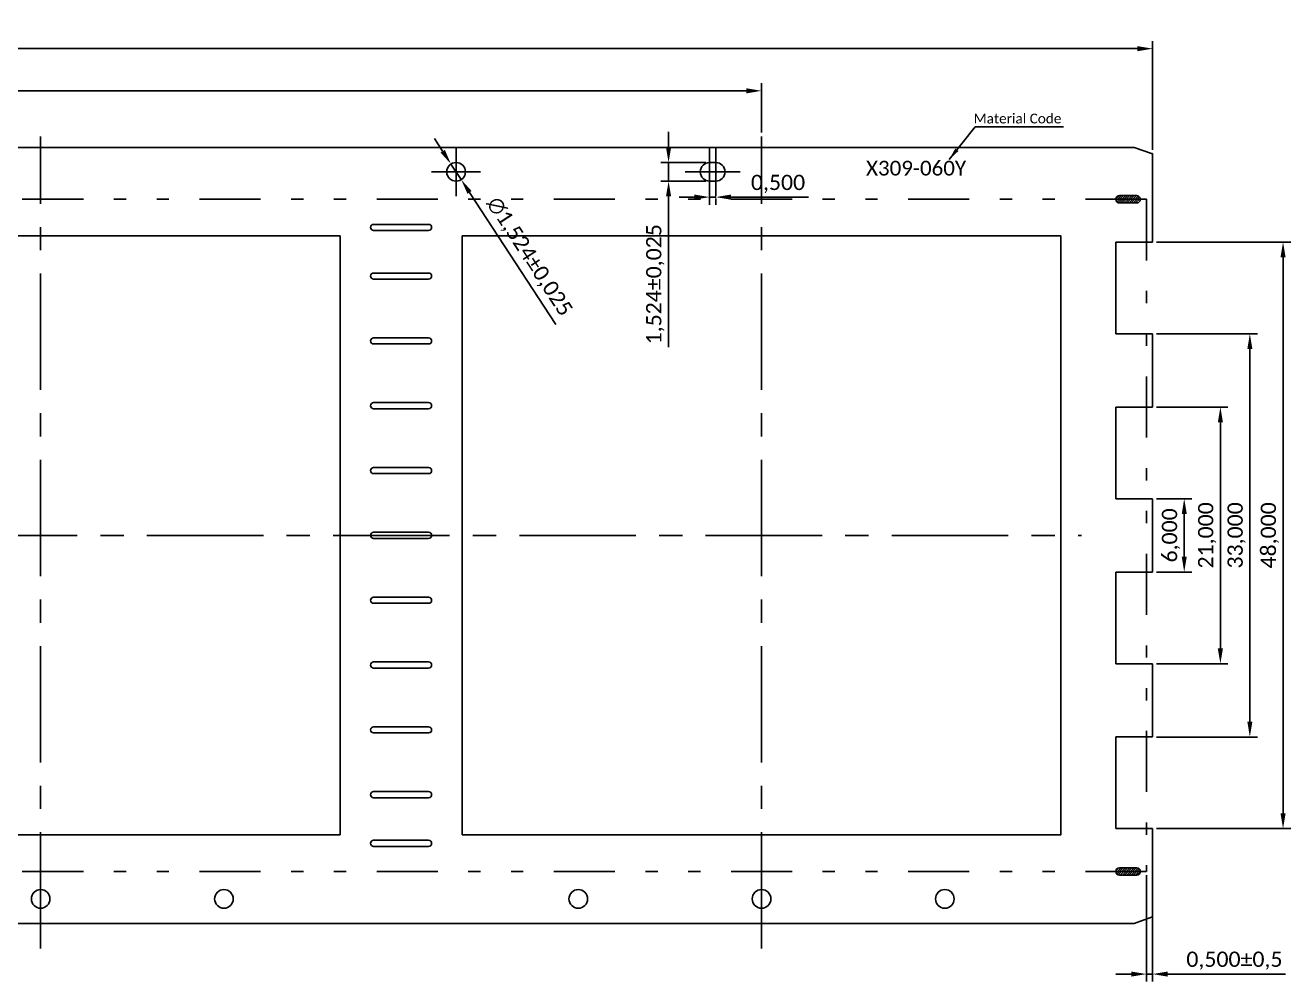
# Model space of a CAD drawing. Extents: x -15.8 to 28.7, y 37.6 to 61.4.
# Drawn here: x 3.81 to 14.17, y 53.53 to 61.36 of the extents above; entities that cross this region are included whole.
import ezdxf

# ---------------------------------------------------------------- set-up
doc = ezdxf.new("R2010")
doc.units = 0
doc.linetypes.add('CENTER', pattern=[50.8, 31.75, -6.35, 6.35, -6.35])
doc.linetypes.add('DIVIDE', pattern=[1.25, 0.5, -0.25, 0, -0.25, 0, -0.25])
for name, color, linetype in [('DIM', 7, 'Continuous'), ('DIMEN', 5, 'Continuous'), ('DRAW', 1, 'Continuous'), ('hatch', 8, 'Continuous'), ('LF', 4, 'Continuous'), ('Strip LF', 7, 'Continuous')]:
    doc.layers.add(name, color=color, linetype=linetype)
doc.styles.get("Standard").update_dxf_attribs({"font": 'calibri.ttf'})
doc.dimstyles.new('10 1', dxfattribs={"dimscale": 0.04, "dimtxt": 2.5, "dimasz": 2.5, "dimexe": 1.25, "dimexo": 0.625, "dimtad": 0, "dimdec": 3, "dimlfac": 10, "dimzin": 1, "dimtxsty": 'Standard', "dimcen": 2.5, "dimadec": 0, "dimazin": 0, "dimtfac": 1, "dimtdec": 3, "dimtmove": 0, "dimatfit": 3, "dimfxl": 1, "dimarcsym": 0})
doc.dimstyles.new('副本ISO-25', dxfattribs={"dimscale": 0.05, "dimtxt": 2.5, "dimasz": 2.5, "dimexe": 1.25, "dimexo": 0.625, "dimtad": 1, "dimdec": 3, "dimlfac": 10, "dimzin": 1, "dimtxsty": 'Standard', "dimcen": 2.5, "dimadec": 0, "dimazin": 0, "dimtfac": 1, "dimtdec": 3, "dimtmove": 0, "dimatfit": 3, "dimfxl": 1, "dimarcsym": 0})

# ---------------------------------------------------------------- blocks, each defined once
blk = doc.blocks.new('12')
at = {"layer": 'hatch'}
h = blk.add_hatch(dxfattribs=at)
h.set_pattern_fill('ANSI31', color=256, style=0)
h.set_pattern_definition([(45, (934.15031, 980.2398), (-0.088388348, 0.088388348), [])])
edge = h.paths.add_edge_path()
edge.add_arc((1.7, 0), 0.3, 270, 450)
edge.add_line((1.7, 0.3), (0.3, 0.3))
edge.add_arc((0.3, 0), 0.3, 90, 270)
edge.add_line((0.3, -0.3), (1.7, -0.3))
at = {"layer": 'LF'}
for p, q in [((1.7, 0.3), (0.3, 0.3)), ((0.3, -0.3), (1.7, -0.3))]:
    blk.add_line(p, q, dxfattribs=at)
for centre, start, end in [((0.3, 0), 90, 270), ((1.7, 0), 270, 90)]:
    blk.add_arc(centre, 0.3, start, end, dxfattribs=at)
blk = doc.blocks.new('*D88')
at = {"layer": 'Defpoints', "color": 0, "transparency": 16777216}
for p in [(641.145, 1060.955), (617.345, 1060.097), (641.145, 1060.097)]:
    blk.add_point(p, dxfattribs=at)
at = {"layer": 'DIMEN', "color": 0, "lineweight": -2, "transparency": 16777216}
for p, q in [((617.345, 1060.128), (617.345, 1061.017)), ((641.145, 1060.128), (641.145, 1061.017)), ((617.47, 1060.955), (641.02, 1060.955))]:
    blk.add_line(p, q, dxfattribs=at)
at = {"layer": 'DIMEN', "color": 0, "transparency": 16777216}
for points in [[(617.47, 1060.976), (617.47, 1060.934), (617.345, 1060.955)], [(641.02, 1060.976), (641.02, 1060.934), (641.145, 1060.955)]]:
    blk.add_solid(points, dxfattribs=at)
at = {"layer": 'DIMEN', "color": 0, "transparency": 16777216, "insert": (629.245, 1061.063), "char_height": 0.125, "attachment_point": 5}
blk.add_mtext('238,000%%P0.102', dxfattribs=at)
blk = doc.blocks.new('*D89')
at = {"layer": 'Defpoints', "color": 0, "transparency": 16777216}
for p in [(637.945, 1060.61), (620.245, 1060.236), (637.945, 1060.236)]:
    blk.add_point(p, dxfattribs=at)
at = {"layer": 'DIMEN', "color": 0, "lineweight": -2, "transparency": 16777216}
for p, q in [((620.245, 1060.268), (620.245, 1060.672)), ((637.945, 1060.268), (637.945, 1060.672)), ((620.37, 1060.61), (637.82, 1060.61))]:
    blk.add_line(p, q, dxfattribs=at)
at = {"layer": 'DIMEN', "color": 0, "transparency": 16777216}
for points in [[(620.37, 1060.631), (620.37, 1060.589), (620.245, 1060.61)], [(637.82, 1060.631), (637.82, 1060.589), (637.945, 1060.61)]]:
    blk.add_solid(points, dxfattribs=at)
at = {"layer": 'DIMEN', "color": 0, "transparency": 16777216, "insert": (629.095, 1060.718), "char_height": 0.125, "attachment_point": 5}
blk.add_mtext('3x59=177,000', dxfattribs=at)
blk = doc.blocks.new('*D85')
at = {"layer": 'Defpoints', "color": 0, "transparency": 16777216}
for p in [(641.095, 1054.222), (641.145, 1054.222), (641.145, 1053.382)]:
    blk.add_point(p, dxfattribs=at)
at = {"layer": 'DIMEN', "color": 0, "lineweight": -2, "transparency": 16777216}
for p, q in [((641.095, 1054.191), (641.095, 1053.32)), ((641.145, 1054.191), (641.145, 1053.32)), ((640.97, 1053.382), (640.845, 1053.382)), ((641.095, 1053.382), (641.145, 1053.382)), ((641.27, 1053.382), (642.234, 1053.382))]:
    blk.add_line(p, q, dxfattribs=at)
at = {"layer": 'DIMEN', "color": 0, "transparency": 16777216}
for points in [[(640.97, 1053.403), (640.97, 1053.361), (641.095, 1053.382)], [(641.27, 1053.403), (641.27, 1053.361), (641.145, 1053.382)]]:
    blk.add_solid(points, dxfattribs=at)
at = {"layer": 'DIMEN', "color": 0, "transparency": 16777216, "insert": (641.815, 1053.491), "char_height": 0.125, "attachment_point": 5}
blk.add_mtext('0,500±0,5', dxfattribs=at)
blk = doc.blocks.new('*D96')
at = {"layer": 'Defpoints', "color": 0, "transparency": 16777216}
for p in [(641.145, 1057.272), (641.145, 1056.672), (641.404, 1056.672)]:
    blk.add_point(p, dxfattribs=at)
at = {"layer": 'DIMEN', "color": 0, "lineweight": -2, "transparency": 16777216}
for p, q in [((641.176, 1057.272), (641.467, 1057.272)), ((641.404, 1057.147), (641.404, 1056.797)), ((641.176, 1056.672), (641.467, 1056.672))]:
    blk.add_line(p, q, dxfattribs=at)
at = {"layer": 'DIMEN', "color": 0, "transparency": 16777216}
for points in [[(641.384, 1057.147), (641.425, 1057.147), (641.404, 1057.272)], [(641.384, 1056.797), (641.425, 1056.797), (641.404, 1056.672)]]:
    blk.add_solid(points, dxfattribs=at)
at = {"layer": 'DIMEN', "color": 0, "transparency": 16777216, "insert": (641.296, 1056.972), "char_height": 0.125, "attachment_point": 5, "rotation": 90}
blk.add_mtext('6,000', dxfattribs=at)
blk = doc.blocks.new('*D97')
at = {"layer": 'Defpoints', "color": 0, "transparency": 16777216}
for p in [(641.145, 1058.022), (641.145, 1055.922), (641.7, 1055.922)]:
    blk.add_point(p, dxfattribs=at)
at = {"layer": 'DIMEN', "color": 0, "lineweight": -2, "transparency": 16777216}
for p, q in [((641.176, 1058.022), (641.762, 1058.022)), ((641.7, 1057.897), (641.7, 1056.047)), ((641.176, 1055.922), (641.762, 1055.922))]:
    blk.add_line(p, q, dxfattribs=at)
at = {"layer": 'DIMEN', "color": 0, "transparency": 16777216}
for points in [[(641.679, 1057.897), (641.721, 1057.897), (641.7, 1058.022)], [(641.679, 1056.047), (641.721, 1056.047), (641.7, 1055.922)]]:
    blk.add_solid(points, dxfattribs=at)
at = {"layer": 'DIMEN', "color": 0, "transparency": 16777216, "insert": (641.592, 1056.972), "char_height": 0.125, "attachment_point": 5, "rotation": 90}
blk.add_mtext('21,000', dxfattribs=at)
blk = doc.blocks.new('*D98')
at = {"layer": 'Defpoints', "color": 0, "transparency": 16777216}
for p in [(641.145, 1058.622), (641.145, 1055.322), (641.941, 1055.322)]:
    blk.add_point(p, dxfattribs=at)
at = {"layer": 'DIMEN', "color": 0, "lineweight": -2, "transparency": 16777216}
for p, q in [((641.176, 1058.622), (642.004, 1058.622)), ((641.941, 1058.497), (641.941, 1055.447)), ((641.176, 1055.322), (642.004, 1055.322))]:
    blk.add_line(p, q, dxfattribs=at)
at = {"layer": 'DIMEN', "color": 0, "transparency": 16777216}
for points in [[(641.921, 1058.497), (641.962, 1058.497), (641.941, 1058.622)], [(641.921, 1055.447), (641.962, 1055.447), (641.941, 1055.322)]]:
    blk.add_solid(points, dxfattribs=at)
at = {"layer": 'DIMEN', "color": 0, "transparency": 16777216, "insert": (641.833, 1056.972), "char_height": 0.125, "attachment_point": 5, "rotation": 90}
blk.add_mtext('33,000', dxfattribs=at)
blk = doc.blocks.new('*D99')
at = {"layer": 'Defpoints', "color": 0, "transparency": 16777216}
for p in [(641.145, 1059.372), (641.145, 1054.572), (642.213, 1054.572)]:
    blk.add_point(p, dxfattribs=at)
at = {"layer": 'DIMEN', "color": 0, "lineweight": -2, "transparency": 16777216}
for p, q in [((641.176, 1059.372), (642.276, 1059.372)), ((642.213, 1059.247), (642.213, 1054.697)), ((641.176, 1054.572), (642.276, 1054.572))]:
    blk.add_line(p, q, dxfattribs=at)
at = {"layer": 'DIMEN', "color": 0, "transparency": 16777216}
for points in [[(642.192, 1059.247), (642.234, 1059.247), (642.213, 1059.372)], [(642.192, 1054.697), (642.234, 1054.697), (642.213, 1054.572)]]:
    blk.add_solid(points, dxfattribs=at)
at = {"layer": 'DIMEN', "color": 0, "transparency": 16777216, "insert": (642.105, 1056.972), "char_height": 0.125, "attachment_point": 5, "rotation": 90}
blk.add_mtext('48,000', dxfattribs=at)
blk = doc.blocks.new('*D103')
at = {"layer": 'Defpoints', "color": 0, "transparency": 16777216}
for p in [(637.52, 1060.023), (637.184, 1059.871), (637.52, 1059.871)]:
    blk.add_point(p, dxfattribs=at)
at = {"layer": 'DIMEN', "color": 0, "lineweight": -2, "transparency": 16777216}
for p, q in [((637.184, 1060.148), (637.184, 1060.273)), ((637.489, 1060.023), (637.121, 1060.023)), ((637.184, 1060.023), (637.184, 1059.871)), ((637.489, 1059.871), (637.121, 1059.871)), ((637.184, 1059.746), (637.184, 1058.513))]:
    blk.add_line(p, q, dxfattribs=at)
at = {"layer": 'DIMEN', "color": 0, "transparency": 16777216}
for points in [[(637.163, 1060.148), (637.205, 1060.148), (637.184, 1060.023)], [(637.163, 1059.746), (637.205, 1059.746), (637.184, 1059.871)]]:
    blk.add_solid(points, dxfattribs=at)
at = {"layer": 'DIMEN', "color": 0, "transparency": 16777216, "insert": (637.075, 1059.027), "char_height": 0.125, "attachment_point": 5, "rotation": 90}
blk.add_mtext('1,524±0,025', dxfattribs=at)
blk = doc.blocks.new('*D79')
at = {"layer": 'Defpoints', "color": 0, "transparency": 16777216}
for p in [(637.52, 1059.817), (637.57, 1059.759), (637.57, 1059.74)]:
    blk.add_point(p, dxfattribs=at)
at = {"layer": 'DIMEN', "color": 0, "lineweight": -2, "transparency": 16777216}
for p, q in [((637.395, 1059.74), (637.27, 1059.74)), ((637.52, 1059.786), (637.52, 1059.677)), ((637.52, 1059.74), (637.57, 1059.74)), ((637.695, 1059.74), (638.329, 1059.74)), ((637.57, 1059.728), (637.57, 1059.677))]:
    blk.add_line(p, q, dxfattribs=at)
at = {"layer": 'DIMEN', "color": 0, "transparency": 16777216}
for points in [[(637.395, 1059.761), (637.395, 1059.719), (637.52, 1059.74)], [(637.695, 1059.761), (637.695, 1059.719), (637.57, 1059.74)]]:
    blk.add_solid(points, dxfattribs=at)
at = {"layer": 'DIMEN', "color": 0, "transparency": 16777216, "insert": (638.08, 1059.848), "char_height": 0.125, "attachment_point": 5}
blk.add_mtext('0,500', dxfattribs=at)
blk = doc.blocks.new('*D104')
at = {"layer": 'Defpoints', "color": 0, "transparency": 16777216}
for p in [(635.403, 1060.011), (635.487, 1059.883)]:
    blk.add_point(p, dxfattribs=at)
at = {"layer": 'DIMEN', "color": 0, "lineweight": -2, "transparency": 16777216}
for p, q in [((635.335, 1060.116), (635.267, 1060.22)), ((635.403, 1060.011), (635.487, 1059.883)), ((636.261, 1058.697), (635.555, 1059.779))]:
    blk.add_line(p, q, dxfattribs=at)
at = {"layer": 'DIMEN', "color": 0, "transparency": 16777216}
for points in [[(635.353, 1060.127), (635.318, 1060.104), (635.403, 1060.011)], [(635.572, 1059.79), (635.538, 1059.767), (635.487, 1059.883)]]:
    blk.add_solid(points, dxfattribs=at)
at = {"layer": 'DIMEN', "color": 0, "transparency": 16777216, "insert": (636.041, 1059.25), "char_height": 0.125, "attachment_point": 5, "rotation": 303.1294}
blk.add_mtext('∅1,524±0,025', dxfattribs=at)

msp = doc.modelspace()

# ---------------------------------------------------------------- linework, layer by layer
at = {"linetype": 'CENTER', "ltscale": 0.03}
for p, q in [((3.93982, 53.7991), (3.93982, 60.44542)), ((9.83982, 53.7991), (9.83982, 60.44542)), ((-10.42997, 57.18114), (12.45837, 57.18114))]:
    msp.add_line(p, q, dxfattribs=at)
at = {"layer": 'DIM'}
for p, q in [((7.33982, 59.95614), (7.33982, 60.35614)), ((9.41482, 59.95614), (9.41482, 60.35614)), ((9.46482, 59.95614), (9.46482, 60.35614)), ((7.13982, 60.15614), (7.53982, 60.15614)), ((9.21482, 60.15614), (9.61482, 60.15614)), ((9.26482, 60.15614), (9.66482, 60.15614))]:
    msp.add_line(p, q, dxfattribs=at)
at = {"layer": 'DRAW'}
for points in [[(1.48982, 59.63114), (6.38982, 59.63114), (6.38982, 54.73114), (1.48982, 54.73114)], [(7.38982, 59.63114), (12.28982, 59.63114), (12.28982, 54.73114), (7.38982, 54.73114)]]:
    msp.add_lwpolyline(points, close=True, dxfattribs=at)
at = {"layer": 'Strip LF'}
for p, q in [((12.88982, 60.35614), (-10.61018, 60.35614)), ((13.02982, 60.30614), (12.88982, 60.35614)), ((13.03982, 60.30614), (13.02982, 60.30614)), ((13.03982, 60.30614), (13.03982, 59.58114)), ((9.41482, 60.23234), (9.46482, 60.23234)), ((9.41482, 60.07994), (9.46482, 60.07994)), ((13.03982, 59.58114), (12.73982, 59.58117)), ((12.73982, 59.58114), (12.73982, 58.83114)), ((13.03982, 58.83114), (12.73982, 58.83114)), ((13.03982, 58.83114), (13.03982, 58.23114)), ((12.73982, 58.23114), (12.73982, 57.48114)), ((12.73982, 58.23114), (13.03969, 58.23114)), ((12.73982, 57.48114), (13.03953, 57.48114)), ((13.03982, 57.48114), (13.03982, 56.88114)), ((12.73982, 56.88117), (13.0394, 56.88114)), ((12.73982, 56.13114), (12.73982, 56.88114)), ((12.73982, 56.13117), (13.03924, 56.13114)), ((13.03982, 56.13114), (13.03982, 55.53114)), ((13.03982, 55.53114), (13.03982, 56.13114)), ((12.73982, 54.78114), (12.73982, 55.53114)), ((13.03911, 55.53114), (12.73982, 55.53114)), ((13.03895, 54.78114), (12.73982, 54.78114)), ((13.03982, 54.78114), (13.03982, 54.05614)), ((12.88982, 54.00614), (-10.61018, 54.00614)), ((13.02982, 54.05614), (12.88982, 54.00614)), ((13.03982, 54.05614), (13.02982, 54.05614))]:
    msp.add_line(p, q, dxfattribs=at)
at = {"layer": 'Strip LF', "linetype": 'DIVIDE'}
for p, q in [((12.98982, 59.93114), (-10.73518, 59.93114)), ((12.98982, 59.93114), (12.98982, 54.43114)), ((12.98982, 54.43114), (-10.73518, 54.43114))]:
    msp.add_line(p, q, dxfattribs=at)
at = {"layer": 'Strip LF'}
for points in [[(6.66482, 59.67614), (7.11482, 59.67614, 1), (7.11482, 59.72614), (6.66482, 59.72614, 1)], [(6.66482, 59.27814), (7.11482, 59.27814, 1), (7.11482, 59.32814), (6.66482, 59.32814, 1)], [(6.66482, 58.74764), (7.11482, 58.74764, 1), (7.11482, 58.79764), (6.66482, 58.79764, 1)], [(6.66482, 58.21714), (7.11482, 58.21714, 1), (7.11482, 58.26714), (6.66482, 58.26714, 1)], [(6.66482, 57.68664), (7.11482, 57.68664, 1), (7.11482, 57.73664), (6.66482, 57.73664, 1)], [(6.66482, 57.15614), (7.11482, 57.15614, 1), (7.11482, 57.20614), (6.66482, 57.20614, 1)], [(6.66482, 56.62564), (7.11482, 56.62564, 1), (7.11482, 56.67564), (6.66482, 56.67564, 1)], [(6.66482, 56.09514), (7.11482, 56.09514, 1), (7.11482, 56.14514), (6.66482, 56.14514, 1)], [(6.66482, 55.56464), (7.11482, 55.56464, 1), (7.11482, 55.61464), (6.66482, 55.61464, 1)], [(6.66482, 55.03414), (7.11482, 55.03414, 1), (7.11482, 55.08414), (6.66482, 55.08414, 1)], [(6.66482, 54.68614), (7.11482, 54.68614, -1), (7.11482, 54.63614), (6.66482, 54.63614, -1)]]:
    msp.add_lwpolyline(points, format="xyb", close=True, dxfattribs=at)
for centre in [(7.33982, 60.15614), (3.93982, 54.20614), (5.43982, 54.20614), (8.33982, 54.20614), (9.83982, 54.20614), (11.33982, 54.20614)]:
    msp.add_circle(centre, 0.0762, dxfattribs=at)
for centre, start, end in [((9.41482, 60.15614), 90, 270), ((9.46482, 60.15614), 270, 90)]:
    msp.add_arc(centre, 0.0762, start, end, dxfattribs=at)

# ---------------------------------------------------------------- block references
at = {"layer": 'Strip LF', "xscale": 0.1000000000000227, "yscale": 0.1000000000000227, "zscale": 0.1000000000000227}
for p in [(12.73982, 59.93114), (12.73982, 54.43114)]:
    msp.add_blockref('12', p, dxfattribs=at)

# ---------------------------------------------------------------- texts
at = {"layer": 'DIMEN', "attachment_point": 1}
for s, insert, char_height, width in [('{\\H1.6x;\\C1;Material Code }', (11.57544, 60.63224), 0.05, 1.2782545), ('{\\C1;X309-060Y}', (10.69499, 60.24654), 0.1207, 0.3910867)]:
    msp.add_mtext(s, dxfattribs=dict(at, insert=insert, char_height=char_height, width=width))

# ---------------------------------------------------------------- dimensions: what is measured, and where the dimension line sits
at = {"layer": 'DIMEN'}
for base, p1, p2, text, picture, middle in [((13.03982, 61.16377), (-10.76018, 60.30614), (13.03982, 60.30614), '<>%%P0.102', '*D88', (1.13982, 61.27209)), ((9.83982, 60.81895), (-7.86018, 60.44542), (9.83982, 60.44542), '3x59=<>', '*D89', (0.98982, 60.92726))]:
    dim = msp.add_linear_dim(base=base, p1=p1, p2=p2, text=text, dimstyle='副本ISO-25', dxfattribs=at)
    dim.commit()
    dim.dimension.update_dxf_attribs({"geometry": picture, "text_midpoint": middle, "insert": (-628.10523, -999.79094)})
dim = msp.add_linear_dim(base=(9.07857, 60.07994), p1=(9.41482, 60.23234), p2=(9.41482, 60.07994), angle=90, dimstyle='副本ISO-25', override={"dimtol": 1, "dimtp": 0.025, "dimtm": 0.025}, dxfattribs=at)
dim.commit()
dim.dimension.update_dxf_attribs({"geometry": '*D103', "text_midpoint": (9.07857, 59.23619), "dimtype": 128, "insert": (-628.10523, -999.79094)})
dim = msp.add_diameter_dim_2p(p1=(7.29817, 60.21995), p2=(7.38146, 60.09233), dimstyle='副本ISO-25', override={"dimtol": 1, "dimtp": 0.025, "dimtm": 0.025}, dxfattribs=at)
dim.commit()
dim.dimension.update_dxf_attribs({"geometry": '*D104', "text_midpoint": (7.9361, 59.45904), "insert": (-628.10523, -999.79094)})
dim = msp.add_linear_dim(base=(9.46482, 59.94883), p1=(9.41482, 60.02616), p2=(9.46482, 59.96797), dimstyle='副本ISO-25', dxfattribs=at)
dim.commit()
dim.dimension.update_dxf_attribs({"geometry": '*D79', "text_midpoint": (9.97523, 59.94883), "dimtype": 128, "insert": (-628.10523, -999.79094)})
for base, p1, p2, picture, middle in [((14.10778, 54.78114), (13.03982, 59.58114), (13.03982, 54.78114), '*D99', (13.99946, 57.18114)), ((13.83616, 55.53114), (13.03982, 58.83114), (13.03982, 55.53114), '*D98', (13.72784, 57.18114)), ((13.59465, 56.13114), (13.03982, 58.23114), (13.03982, 56.13114), '*D97', (13.48634, 57.18114)), ((13.29911, 56.88114), (13.03982, 57.48114), (13.03982, 56.88114), '*D96', (13.19079, 57.18114))]:
    dim = msp.add_linear_dim(base=base, p1=p1, p2=p2, angle=90, dimstyle='副本ISO-25', dxfattribs=at)
    dim.commit()
    dim.dimension.update_dxf_attribs({"geometry": picture, "text_midpoint": middle, "insert": (-628.10523, -999.79094)})
dim = msp.add_linear_dim(base=(13.03982, 53.59125), p1=(12.98982, 54.43114), p2=(13.03982, 54.43114), dimstyle='副本ISO-25', override={"dimtol": 1, "dimtp": 0.5, "dimtm": 0.5, "dimtdec": 4}, dxfattribs=at)
dim.commit()
dim.dimension.update_dxf_attribs({"geometry": '*D85', "text_midpoint": (13.70943, 53.69956), "insert": (-628.10523, -999.79094)})

# ---------------------------------------------------------------- leaders
at = {"layer": 'DIMEN', "color": 1, "annotation_type": 0, "has_hookline": 1, "hookline_direction": 1}
msp.add_leader([(11.37614, 60.25802), (11.58737, 60.52563), (12.31149, 60.52563)], dimstyle='10 1', override={"dimgap": 0.625, "dimtad": 0}, dxfattribs=at)

doc.saveas('drawing.dxf')
